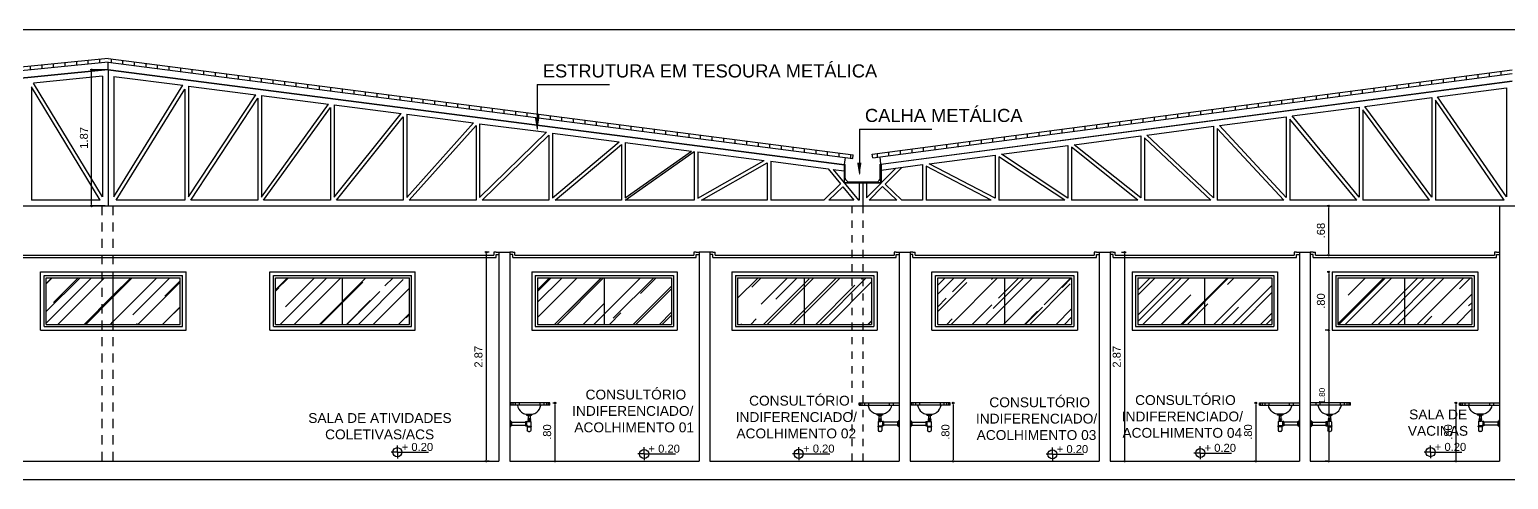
# Model space of a CAD drawing. Header units: millimetres. Extents: x 2125 to 3408, y 1171 to 1686.
# Drawn here: x 2538.67 to 2558.99, y 1507.07 to 1513.25 of the extents above; entities that cross this region are included whole.
import ezdxf

# ---------------------------------------------------------------- set-up
doc = ezdxf.new("R2010")
doc.units = ezdxf.units.MM
for name, pattern in [('CONTINU', [0]), ('CONTORNO_QUADRO_T', [0.35, 0.2, -0.15]), ('HIDDEN', [0.375, 0.25, -0.125])]:
    doc.linetypes.add(name, pattern=pattern)
for name, color, linetype in [('cobertura', 1, 'Continuous'), ('cotas', 7, 'Continuous'), ('ESQUADRIA', 3, 'Continuous'), ('forro', 7, 'Continuous'), ('LAYOUT', 7, 'Continuous'), ('PAREDE', 4, 'Continuous'), ('TEXTO01', 7, 'Continuous'), ('TEXTO02', 3, 'Continuous'), ('TEXTO03', 2, 'Continuous')]:
    doc.layers.add(name, color=color, linetype=linetype)
doc.styles.add('ROMANS', font='arial.ttf')
doc.styles.get("Standard").update_dxf_attribs({"font": 'arial.ttf'})
doc.styles.add('TEXTO1', font='swissko.ttf', dxfattribs={"width": 0.6, "height": 0.1})
doc.dimstyles.new('ESCALA 50', dxfattribs={"dimtxt": 0.08, "dimasz": 0.02, "dimexe": 0.05, "dimexo": 0.05, "dimgap": 0.05, "dimtad": 1, "dimlfac": -10, "dimzin": 1, "dimdsep": 46, "dimtxsty": 'ROMANS', "dimblk1": 'PPC', "dimblk2": 'PPC', "dimsah": 1, "dimcen": 0.02, "dimclrd": 7, "dimclre": 7, "dimclrt": 3, "dimadec": 0, "dimazin": 0, "dimtfac": 1, "dimtix": 1, "dimtmove": 1, "dimatfit": 3, "dimldrblk": 'PPC', "dimfxl": 0, "dimtolj": 1, "dimtzin": 12, "dimarcsym": 0})
doc.dimstyles.new('ESCALA75', dxfattribs={"dimtxt": 0.11, "dimasz": 0.02, "dimexe": 0.02, "dimexo": 0.04, "dimgap": 0.05, "dimtad": 1, "dimzin": 4, "dimdsep": 46, "dimtxsty": 'ROMANS', "dimblk1": 'PPC', "dimblk2": 'PPC', "dimsah": 1, "dimcen": 0.02, "dimclrd": 7, "dimclre": 7, "dimclrt": 3, "dimazin": 1, "dimtfac": 1, "dimtix": 1, "dimtmove": 0, "dimatfit": 3, "dimldrblk": 'PPC', "dimfxl": 0, "dimtolj": 1, "dimtzin": 12, "dimarcsym": 0})
pattern_1 = [(90, (334.11799, 905.12056), (-0.15875, 3e-17), [])]

# ---------------------------------------------------------------- blocks, each defined once
blk = doc.blocks.new('PPC')
at = {"color": 2}
blk.add_circle((0, 0), 0.5, dxfattribs=at)
blk = doc.blocks.new('*D459')
at = {"color": 7, "lineweight": -2, "transparency": 16777216}
for p, q in [((2544.981, 1510.191), (2544.921, 1510.191)), ((2544.941, 1510.171), (2544.941, 1507.341)), ((2544.981, 1507.321), (2544.921, 1507.321))]:
    blk.add_line(p, q, dxfattribs=at)
at = {"layer": 'DEFPOINTS', "color": 0, "transparency": 16777216}
for p in [(2545.116, 1510.191), (2544.941, 1507.321), (2545.116, 1507.321)]:
    blk.add_point(p, dxfattribs=at)
at = {"color": 7, "lineweight": -2, "transparency": 16777216, "xscale": 0.02, "yscale": 0.02, "zscale": 0.02}
for p, rotation in [((2544.941, 1510.191), 90), ((2544.941, 1507.321), 270)]:
    blk.add_blockref('PPC', p, dxfattribs=dict(at, rotation=rotation))
at = {"color": 3, "transparency": 16777216, "insert": (2544.835, 1508.756), "char_height": 0.11, "attachment_point": 5, "rotation": 90, "style": 'ROMANS'}
blk.add_mtext('\\A1;2.87', dxfattribs=at)
blk = doc.blocks.new('*D460')
at = {"color": 7, "lineweight": -2, "transparency": 16777216}
for p, q in [((2556.526, 1509.921), (2556.498, 1509.921)), ((2556.518, 1509.901), (2556.518, 1509.141)), ((2556.526, 1509.121), (2556.498, 1509.121))]:
    blk.add_line(p, q, dxfattribs=at)
at = {"layer": 'DEFPOINTS', "color": 0, "transparency": 16777216}
for p in [(2556.566, 1509.921), (2556.518, 1509.121), (2556.566, 1509.121)]:
    blk.add_point(p, dxfattribs=at)
at = {"color": 7, "lineweight": -2, "transparency": 16777216, "xscale": 0.02, "yscale": 0.02, "zscale": 0.02}
for p, rotation in [((2556.518, 1509.921), 90), ((2556.518, 1509.121), 270)]:
    blk.add_blockref('PPC', p, dxfattribs=dict(at, rotation=rotation))
at = {"color": 3, "transparency": 16777216, "insert": (2556.412, 1509.521), "char_height": 0.11, "attachment_point": 5, "rotation": 90, "style": 'ROMANS'}
blk.add_mtext('\\A1;.80', dxfattribs=at)
blk = doc.blocks.new('*D475')
at = {"color": 7, "lineweight": -2, "transparency": 16777216}
for p, q in [((2553.673, 1510.191), (2553.733, 1510.191)), ((2553.713, 1510.171), (2553.713, 1507.341)), ((2553.673, 1507.321), (2553.733, 1507.321))]:
    blk.add_line(p, q, dxfattribs=at)
at = {"layer": 'DEFPOINTS', "color": 0, "transparency": 16777216}
for p in [(2553.441, 1510.191), (2553.366, 1507.321), (2553.713, 1507.321)]:
    blk.add_point(p, dxfattribs=at)
at = {"color": 7, "lineweight": -2, "transparency": 16777216, "xscale": 0.02, "yscale": 0.02, "zscale": 0.02}
for p, rotation in [((2553.713, 1510.191), 90), ((2553.713, 1507.321), 270)]:
    blk.add_blockref('PPC', p, dxfattribs=dict(at, rotation=rotation))
at = {"color": 3, "transparency": 16777216, "insert": (2553.606, 1508.756), "char_height": 0.11, "attachment_point": 5, "rotation": 90, "style": 'ROMANS'}
blk.add_mtext('\\A1;2.87', dxfattribs=at)
blk = doc.blocks.new('A$C5BE32366')
at = {"color": 7}
for p, q in [((0.012, 0.225), (0.048, 0.225)), ((0.012, 0.225), (0.012, 0.218)), ((0.012, 0.218), (0.048, 0.218)), ((0.015, 0.218), (0.015, 0.215)), ((0.015, 0.215), (0.045, 0.215)), ((0.018, 0.215), (0.018, 0.173)), ((0.042, 0.215), (0.042, 0.173)), ((0.045, 0.218), (0.045, 0.215)), ((0.048, 0.225), (0.048, 0.218)), ((0, 0.076), (0, 0.071)), ((0.06, 0.076), (0, 0.076)), ((0.06, 0.071), (0, 0.071)), ((0.005, 0.132), (0.005, 0.076)), ((0.055, 0.066), (0.005, 0.066)), ((0.005, 0.066), (0.005, 0.015)), ((0.012, 0.173), (0.012, 0.166)), ((0.012, 0.173), (0.048, 0.173)), ((0.012, 0.166), (0.048, 0.166)), ((0.012, 0.153), (0.012, 0.146)), ((0.012, 0.153), (0.048, 0.153)), ((0.012, 0.146), (0.048, 0.146)), ((0.055, 0.14), (0.013, 0.14)), ((0.015, 0.166), (0.015, 0.163)), ((0.015, 0.163), (0.045, 0.163)), ((0.015, 0.146), (0.015, 0.143)), ((0.015, 0.143), (0.045, 0.143)), ((0.018, 0.163), (0.018, 0.153)), ((0.018, 0.143), (0.018, 0.14)), ((0.018, 0.14), (0.042, 0.14)), ((0.042, 0.163), (0.042, 0.153)), ((0.042, 0.143), (0.042, 0.14)), ((0.045, 0.166), (0.045, 0.163)), ((0.045, 0.146), (0.045, 0.143)), ((0.048, 0.173), (0.048, 0.166)), ((0.048, 0.153), (0.048, 0.146)), ((0.055, 0.066), (0.055, 0.015)), ((0.06, 0.076), (0.06, 0.071)), ((0.07, 0.133), (0.065, 0.133)), ((0.065, 0.133), (0.065, 0.083)), ((0.07, 0.083), (0.065, 0.083)), ((0.07, 0.136), (0.07, 0.08)), ((0.08, 0.136), (0.07, 0.136)), ((0.08, 0.08), (0.07, 0.08)), ((0.08, 0.136), (0.08, 0.08)), ((0.27, 0.127), (0.08, 0.127)), ((0.27, 0.089), (0.08, 0.089)), ((0.27, 0.132), (0.27, 0.084)), ((0.275, 0.137), (0.275, 0.079)), ((0.29, 0.153), (0.29, 0.063)), ((0.295, 0.158), (0.295, 0.058)), ((0.04, 0), (0.02, 0))]:
    blk.add_line(p, q, dxfattribs=at)
for centre, radius, start, end in [((0, 0.066), 0.005, 0, 90), ((0.013, 0.132), 0.008, 90, 180), ((0.02, 0.015), 0.015, 180, 270), ((0.04, 0.015), 0.015, 270, 0), ((0.052, 0.126), 0.0147, 30.5117, 79.5043), ((0.065, 0.076), 0.01, 90, 180), ((0.06, 0.066), 0.005, 90, 180), ((0.275, 0.132), 0.005, 90, 180), ((0.275, 0.084), 0.005, 180, 270), ((0.275, 0.152), 0.015, 270, 0), ((0.275, 0.064), 0.015, 0, 90), ((0.295, 0.153), 0.005, 90, 180), ((0.295, 0.063), 0.005, 180, 270)]:
    blk.add_arc(centre, radius, start, end, dxfattribs=at)
blk = doc.blocks.new('*D480')
at = {"color": 7, "lineweight": -2, "transparency": 16777216}
for p, q in [((2545.856, 1508.121), (2545.906, 1508.121)), ((2545.886, 1508.101), (2545.886, 1507.341)), ((2545.856, 1507.321), (2545.906, 1507.321))]:
    blk.add_line(p, q, dxfattribs=at)
at = {"layer": 'DEFPOINTS', "color": 0, "transparency": 16777216}
for p in [(2545.816, 1508.121), (2545.816, 1507.321), (2545.886, 1507.321)]:
    blk.add_point(p, dxfattribs=at)
at = {"color": 7, "lineweight": -2, "transparency": 16777216, "xscale": 0.02, "yscale": 0.02, "zscale": 0.02}
for p, rotation in [((2545.886, 1508.121), 90), ((2545.886, 1507.321), 270)]:
    blk.add_blockref('PPC', p, dxfattribs=dict(at, rotation=rotation))
at = {"color": 3, "transparency": 16777216, "insert": (2545.779, 1507.721), "char_height": 0.11, "attachment_point": 5, "rotation": 90, "style": 'ROMANS'}
blk.add_mtext('\\A1;.80', dxfattribs=at)
blk = doc.blocks.new('*D481')
at = {"color": 7, "lineweight": -2, "transparency": 16777216}
for p, q in [((2551.356, 1508.121), (2551.378, 1508.121)), ((2551.358, 1508.101), (2551.358, 1507.341)), ((2551.356, 1507.321), (2551.378, 1507.321))]:
    blk.add_line(p, q, dxfattribs=at)
at = {"layer": 'DEFPOINTS', "color": 0, "transparency": 16777216}
for p in [(2551.316, 1508.121), (2551.316, 1507.321), (2551.358, 1507.321)]:
    blk.add_point(p, dxfattribs=at)
at = {"color": 7, "lineweight": -2, "transparency": 16777216, "xscale": 0.02, "yscale": 0.02, "zscale": 0.02}
for p, rotation in [((2551.358, 1508.121), 90), ((2551.358, 1507.321), 270)]:
    blk.add_blockref('PPC', p, dxfattribs=dict(at, rotation=rotation))
at = {"color": 3, "transparency": 16777216, "insert": (2551.252, 1507.721), "char_height": 0.11, "attachment_point": 5, "rotation": 90, "style": 'ROMANS'}
blk.add_mtext('\\A1;.80', dxfattribs=at)
blk = doc.blocks.new('*D482')
at = {"color": 7, "lineweight": -2, "transparency": 16777216}
for p, q in [((2555.525, 1508.121), (2555.497, 1508.121)), ((2555.517, 1508.101), (2555.517, 1507.341)), ((2555.525, 1507.321), (2555.497, 1507.321))]:
    blk.add_line(p, q, dxfattribs=at)
at = {"layer": 'DEFPOINTS', "color": 0, "transparency": 16777216}
for p in [(2555.565, 1508.121), (2555.517, 1507.321), (2555.565, 1507.321)]:
    blk.add_point(p, dxfattribs=at)
at = {"color": 7, "lineweight": -2, "transparency": 16777216, "xscale": 0.02, "yscale": 0.02, "zscale": 0.02}
for p, rotation in [((2555.517, 1508.121), 90), ((2555.517, 1507.321), 270)]:
    blk.add_blockref('PPC', p, dxfattribs=dict(at, rotation=rotation))
at = {"color": 3, "transparency": 16777216, "insert": (2555.411, 1507.721), "char_height": 0.11, "attachment_point": 5, "rotation": 90, "style": 'ROMANS'}
blk.add_mtext('\\A1;.80', dxfattribs=at)
blk = doc.blocks.new('new block4')
at = {"layer": 'TEXTO01'}
h = blk.add_hatch(dxfattribs=at)
h.set_pattern_fill('ANGLE', color=256)
h.set_pattern_definition([(0, (-2260.456, -913.906), (0, 6.985), [5.08, -1.905]), (90, (-2260.456, -913.906), (-6.985, 4e-16), [5.08, -1.905])])
h.paths.add_polyline_path([(0, 0), (0, -0.062, 0.414214), (0.062, 0)])
h.paths.add_polyline_path([(0, 0), (0, 0.062, 0.414214), (-0.062, 0)])
for q in [(-0.086, 0), (0, 0.093), (0.429, 0), (0, -0.085)]:
    blk.add_line((0, 0), q, dxfattribs=at)
blk.add_circle((0, 0), 0.0624, dxfattribs=at)
blk = doc.blocks.new('*D483')
at = {"color": 7, "lineweight": -2, "transparency": 16777216}
for p, q in [((2558.275, 1508.121), (2558.247, 1508.121)), ((2558.267, 1508.101), (2558.267, 1507.341)), ((2558.275, 1507.321), (2558.247, 1507.321))]:
    blk.add_line(p, q, dxfattribs=at)
at = {"layer": 'DEFPOINTS', "color": 0, "transparency": 16777216}
for p in [(2558.315, 1508.121), (2558.267, 1507.321), (2558.315, 1507.321)]:
    blk.add_point(p, dxfattribs=at)
at = {"color": 7, "lineweight": -2, "transparency": 16777216, "xscale": 0.02, "yscale": 0.02, "zscale": 0.02}
for p, rotation in [((2558.267, 1508.121), 90), ((2558.267, 1507.321), 270)]:
    blk.add_blockref('PPC', p, dxfattribs=dict(at, rotation=rotation))
at = {"color": 3, "transparency": 16777216, "insert": (2558.161, 1507.721), "char_height": 0.11, "attachment_point": 5, "rotation": 90, "style": 'ROMANS'}
blk.add_mtext('\\A1;.80', dxfattribs=at)
blk = doc.blocks.new('*D484')
at = {"color": 7, "lineweight": -2, "transparency": 16777216}
for p, q in [((2539.706, 1512.699), (2539.499, 1512.699)), ((2539.519, 1510.847), (2539.519, 1512.679)), ((2539.706, 1510.827), (2539.499, 1510.827))]:
    blk.add_line(p, q, dxfattribs=at)
at = {"layer": 'DEFPOINTS', "color": 0, "transparency": 16777216}
for p in [(2539.519, 1512.699), (2539.746, 1512.699), (2539.746, 1510.827)]:
    blk.add_point(p, dxfattribs=at)
at = {"color": 7, "lineweight": -2, "transparency": 16777216, "xscale": 0.02, "yscale": 0.02, "zscale": 0.02}
for p, rotation in [((2539.519, 1512.699), 90), ((2539.519, 1510.827), 270)]:
    blk.add_blockref('PPC', p, dxfattribs=dict(at, rotation=rotation))
at = {"color": 3, "transparency": 16777216, "insert": (2539.413, 1511.763), "char_height": 0.11, "attachment_point": 5, "rotation": 90, "style": 'ROMANS'}
blk.add_mtext('\\A1;1.87', dxfattribs=at)
blk = doc.blocks.new('*D998')
at = {"color": 7, "lineweight": -2, "transparency": 16777216}
for p, q in [((2556.518, 1510.827), (2556.498, 1510.827)), ((2556.518, 1510.171), (2556.518, 1510.807)), ((2556.518, 1510.151), (2556.498, 1510.151))]:
    blk.add_line(p, q, dxfattribs=at)
at = {"layer": 'DEFPOINTS', "color": 0, "transparency": 16777216}
for p in [(2556.518, 1510.827), (2556.518, 1510.827), (2556.518, 1510.151)]:
    blk.add_point(p, dxfattribs=at)
at = {"color": 7, "lineweight": -2, "transparency": 16777216, "xscale": 0.02, "yscale": 0.02, "zscale": 0.02}
for p, rotation in [((2556.518, 1510.827), 90), ((2556.518, 1510.151), 270)]:
    blk.add_blockref('PPC', p, dxfattribs=dict(at, rotation=rotation))
at = {"color": 3, "transparency": 16777216, "insert": (2556.412, 1510.489), "char_height": 0.11, "attachment_point": 5, "rotation": 90, "style": 'ROMANS'}
blk.add_mtext('\\A1;.68', dxfattribs=at)
blk = doc.blocks.new('*D999')
at = {"color": 7, "lineweight": -2, "transparency": 16777216}
for p, q in [((2556.518, 1509.121), (2556.468, 1509.121)), ((2556.518, 1509.101), (2556.518, 1507.341)), ((2556.518, 1507.321), (2556.468, 1507.321))]:
    blk.add_line(p, q, dxfattribs=at)
at = {"layer": 'DEFPOINTS', "color": 0, "transparency": 16777216}
for p in [(2556.518, 1509.121), (2556.518, 1507.321), (2556.518, 1507.321)]:
    blk.add_point(p, dxfattribs=at)
at = {"color": 7, "lineweight": -2, "transparency": 16777216, "xscale": 0.02, "yscale": 0.02, "zscale": 0.02}
for p, rotation in [((2556.518, 1509.121), 90), ((2556.518, 1507.321), 270)]:
    blk.add_blockref('PPC', p, dxfattribs=dict(at, rotation=rotation))
at = {"color": 3, "transparency": 16777216, "insert": (2556.427, 1508.221), "char_height": 0.08, "attachment_point": 5, "rotation": 90, "style": 'ROMANS'}
blk.add_mtext('\\A1;1.80', dxfattribs=at)

msp = doc.modelspace()

# ---------------------------------------------------------------- hatches: boundary and pattern name
h = msp.add_hatch()
h.set_pattern_fill('ANGLE', color=256)
h.set_pattern_definition([(0, (0, 0), (0, 6.985), [5.08, -1.905]), (90, (0, 0), (-6.985, 4e-16), [5.08, -1.905])])
h.paths.add_polyline_path([(2550.3656, 1511.4007), (2550.3556, 1511.4007), (2550.3556, 1511.2107, -0.4142136), (2550.3056, 1511.1607), (2549.9256, 1511.1607, -0.4142136), (2549.8756, 1511.2107), (2549.8756, 1511.3956), (2549.8656, 1511.3956), (2549.8656, 1511.1507), (2550.3656, 1511.1507)])
h = msp.add_hatch()
h.set_pattern_fill('AR-RROOF', color=1, scale=0.015, angle=45)
h.paths.add_polyline_path([(2539.6606, 1509.8407), (2538.8956, 1509.8407), (2538.8956, 1509.2007), (2539.6606, 1509.2007)])
h.paths.add_polyline_path([(2539.8106, 1509.8407), (2539.6606, 1509.8407), (2539.6606, 1509.2007), (2539.8106, 1509.2007)])
h.paths.add_polyline_path([(2540.7356, 1509.8407), (2539.8156, 1509.8407), (2539.8156, 1509.2007), (2540.7356, 1509.2007)])
h.paths.add_polyline_path([(2542.9656, 1509.8407), (2542.0456, 1509.8407), (2542.0456, 1509.2007), (2542.9656, 1509.2007)])
h.paths.add_polyline_path([(2543.8856, 1509.8407), (2542.9656, 1509.8407), (2542.9656, 1509.2007), (2543.8856, 1509.2007)])
h.paths.add_polyline_path([(2546.5656, 1509.8407), (2545.6456, 1509.8407), (2545.6456, 1509.2007), (2546.5656, 1509.2007)])
h.paths.add_polyline_path([(2547.4856, 1509.8407), (2546.5656, 1509.8407), (2546.5656, 1509.2007), (2547.4856, 1509.2007)])
h.paths.add_polyline_path([(2549.3156, 1509.8407), (2548.3956, 1509.8407), (2548.3956, 1509.2007), (2549.3156, 1509.2007)])
h.paths.add_polyline_path([(2549.9656, 1509.8407), (2549.3156, 1509.8407), (2549.3156, 1509.2007), (2549.9656, 1509.2007)])
h.paths.add_polyline_path([(2550.1156, 1509.8407), (2549.9656, 1509.8407), (2549.9656, 1509.2007), (2550.1156, 1509.2007)])
h.paths.add_polyline_path([(2550.2356, 1509.8407), (2550.1156, 1509.8407), (2550.1156, 1509.2007), (2550.2356, 1509.2007)])
h.paths.add_polyline_path([(2552.0656, 1509.8407), (2551.1456, 1509.8407), (2551.1456, 1509.2007), (2552.0656, 1509.2007)])
h.paths.add_polyline_path([(2552.9856, 1509.8407), (2552.0656, 1509.8407), (2552.0656, 1509.2007), (2552.9856, 1509.2007)])
h.paths.add_polyline_path([(2554.8156, 1509.8407), (2553.8956, 1509.8407), (2553.8956, 1509.2007), (2554.8156, 1509.2007)])
h.paths.add_polyline_path([(2555.7356, 1509.8407), (2554.8156, 1509.8407), (2554.8156, 1509.2007), (2555.7356, 1509.2007)])
h.paths.add_polyline_path([(2557.5656, 1509.8407), (2556.6456, 1509.8407), (2556.6456, 1509.2007), (2557.5656, 1509.2007)])
h.paths.add_polyline_path([(2558.4856, 1509.8407), (2557.5656, 1509.8407), (2557.5656, 1509.2007), (2558.4856, 1509.2007)])
h.paths.add_polyline_path([(2560.3156, 1509.8407), (2559.3956, 1509.8407), (2559.3956, 1509.2007), (2560.3156, 1509.2007)])
h.paths.add_polyline_path([(2561.2356, 1509.8407), (2560.3156, 1509.8407), (2560.3156, 1509.2007), (2561.2356, 1509.2007)])
h.paths.add_polyline_path([(2563.6656, 1509.8407), (2562.7456, 1509.8407), (2562.7456, 1509.2007), (2563.6656, 1509.2007)])
h.paths.add_polyline_path([(2564.5856, 1509.8407), (2563.6656, 1509.8407), (2563.6656, 1509.2007), (2564.5856, 1509.2007)])
h.paths.add_polyline_path([(2566.9856, 1509.8407), (2566.1456, 1509.8407), (2566.1456, 1509.2007), (2566.9856, 1509.2007)])
at = {"layer": 'cobertura'}
h = msp.add_hatch(dxfattribs=at)
h.set_pattern_fill('ANSI31', color=256, scale=0.05, angle=45)
h.set_pattern_definition(pattern_1)
h.paths.add_polyline_path([(2530.7368, 1511.9535), (2530.7418, 1511.9037), (2539.7459, 1512.8041), (2539.7459, 1512.8544)])
h = msp.add_hatch(dxfattribs=at)
h.set_pattern_fill('ANSI31', color=256, scale=0.05, angle=45)
h.set_pattern_definition(pattern_1)
h.paths.add_polyline_path([(2539.7459, 1512.8041), (2539.7459, 1512.8544), (2549.9852, 1511.5314), (2549.9788, 1511.4818)])
h = msp.add_hatch(dxfattribs=at)
h.set_pattern_fill('ANSI31', color=256, scale=0.05, angle=45)
h.set_pattern_definition([(90, (92.2312, 671.70535), (-0.15875, 3e-17), [])])
h.paths.add_polyline_path([(2559.0406, 1512.647), (2559.0406, 1512.6972), (2550.247, 1511.5391), (2550.2535, 1511.4897)])

# ---------------------------------------------------------------- linework, layer by layer
for p, q in [((2530.5356, 1513.2507), (2570.7418, 1513.2507)), ((2539.7464, 1512.6987), (2530.9207, 1511.8161)), ((2539.6659, 1512.6102), (2538.7185, 1512.5155)), ((2539.6659, 1512.6102), (2539.6659, 1510.955)), ((2539.7452, 1512.6987), (2549.8652, 1511.3906)), ((2539.7459, 1512.7036), (2539.7459, 1510.8268)), ((2539.8259, 1512.6076), (2540.7737, 1512.4851)), ((2539.8259, 1512.6076), (2539.8259, 1510.9543)), ((2539.6366, 1510.9068), (2538.6909, 1512.4645)), ((2538.6909, 1512.4645), (2538.6909, 1510.9068)), ((2539.6659, 1510.955), (2538.7185, 1512.5155)), ((2539.8259, 1510.9543), (2540.7737, 1512.4851)), ((2539.8553, 1510.9068), (2540.8009, 1512.4341)), ((2540.8009, 1512.4341), (2540.8009, 1510.9068)), ((2540.8509, 1512.4751), (2541.7733, 1512.3559)), ((2540.8509, 1512.4751), (2540.8509, 1510.9523)), ((2545.641, 1512.4944), (2546.6354, 1512.4944)), ((2545.641, 1512.4944), (2545.641, 1511.8867)), ((2550.3656, 1511.4007), (2559.0406, 1512.5432)), ((2558.0135, 1512.3272), (2558.9606, 1512.4519)), ((2558.9606, 1512.4519), (2558.9606, 1510.9509)), ((2540.8509, 1510.9523), (2541.7733, 1512.3559)), ((2540.8808, 1510.9068), (2541.8009, 1512.3068)), ((2541.8009, 1512.3068), (2541.8009, 1510.9068)), ((2541.8509, 1512.3459), (2542.7727, 1512.2267)), ((2541.8509, 1512.3459), (2541.8509, 1510.9495)), ((2541.8509, 1510.9495), (2542.7727, 1512.2267)), ((2541.8817, 1510.9068), (2542.8009, 1512.1804)), ((2542.8009, 1512.1804), (2542.8009, 1510.9068)), ((2542.8509, 1512.2166), (2543.7719, 1512.0976)), ((2542.8509, 1512.2166), (2542.8509, 1510.9468)), ((2556.0149, 1512.064), (2556.9356, 1512.1853)), ((2556.9356, 1512.1853), (2556.9356, 1510.9461)), ((2557.014, 1512.1956), (2557.9356, 1512.317)), ((2557.9356, 1510.9489), (2557.014, 1512.1956)), ((2557.9356, 1512.317), (2557.9356, 1510.9489)), ((2557.9856, 1512.2794), (2557.9856, 1510.9068)), ((2558.9303, 1510.9068), (2557.9856, 1512.2794)), ((2558.9606, 1510.9509), (2558.0135, 1512.3272)), ((2542.8509, 1510.9468), (2543.7719, 1512.0976)), ((2542.8829, 1510.9068), (2543.8009, 1512.0538)), ((2543.8009, 1512.0538), (2543.8009, 1510.9068)), ((2543.8509, 1512.0874), (2544.765, 1511.9692)), ((2543.8509, 1512.0874), (2543.8509, 1510.9444)), ((2555.0161, 1511.9324), (2555.9356, 1512.0536)), ((2555.9356, 1512.0536), (2555.9356, 1510.9435)), ((2555.9856, 1512.0208), (2555.9856, 1510.9068)), ((2556.9033, 1510.9068), (2555.9856, 1512.0208)), ((2556.9356, 1510.9461), (2556.0149, 1512.064)), ((2556.9856, 1512.1498), (2556.9856, 1510.9068)), ((2557.9045, 1510.9068), (2556.9856, 1512.1498)), ((2543.8509, 1510.9444), (2544.765, 1511.9692)), ((2543.8844, 1510.9068), (2544.8009, 1511.9344)), ((2544.8009, 1511.9344), (2544.8009, 1510.9068)), ((2544.8509, 1511.9581), (2545.7693, 1511.8394)), ((2544.8509, 1511.9581), (2544.8509, 1510.9418)), ((2544.8509, 1510.9418), (2545.7693, 1511.8394)), ((2544.8867, 1510.9068), (2545.8009, 1511.8004)), ((2545.8009, 1511.8004), (2545.8009, 1510.9068)), ((2545.8509, 1511.8288), (2546.7672, 1511.7104)), ((2545.8509, 1511.8288), (2545.8509, 1510.9395)), ((2550.0684, 1511.8827), (2551.0628, 1511.8827)), ((2550.0684, 1511.8827), (2550.0684, 1511.275)), ((2553.02, 1511.6696), (2553.9356, 1511.7902)), ((2553.9356, 1511.7902), (2553.9356, 1510.9388)), ((2554.0177, 1511.801), (2554.9356, 1511.9219)), ((2554.9356, 1510.9411), (2554.0177, 1511.801)), ((2554.9356, 1511.9219), (2554.9356, 1510.9411)), ((2554.9856, 1511.8917), (2554.9856, 1510.9068)), ((2555.9015, 1510.9068), (2554.9856, 1511.8917)), ((2555.9356, 1510.9435), (2555.0161, 1511.9324)), ((2545.8509, 1510.9395), (2546.7672, 1511.7104)), ((2545.8897, 1510.9068), (2546.8009, 1511.6734)), ((2546.8009, 1511.6734), (2546.8009, 1510.9068)), ((2546.8509, 1511.6996), (2547.7642, 1511.5815)), ((2546.8509, 1511.6996), (2546.8509, 1510.9374)), ((2546.8509, 1510.9374), (2547.7642, 1511.5815)), ((2546.8509, 1510.9068), (2547.8009, 1511.5768)), ((2547.8009, 1511.5768), (2547.8009, 1510.9068)), ((2547.8509, 1511.5703), (2548.7597, 1511.4529)), ((2547.8509, 1511.5703), (2547.8509, 1510.9356)), ((2552.0235, 1511.5383), (2552.9356, 1511.6585)), ((2552.9356, 1511.6585), (2552.9356, 1510.9368)), ((2552.9856, 1511.633), (2552.9856, 1510.9068)), ((2553.8956, 1510.9068), (2552.9856, 1511.633)), ((2553.9356, 1510.9388), (2553.02, 1511.6696)), ((2553.9856, 1511.7625), (2553.9856, 1510.9068)), ((2554.8991, 1510.9068), (2553.9856, 1511.7625)), ((2547.8509, 1510.9356), (2548.7597, 1511.4529)), ((2547.9014, 1510.9068), (2548.8009, 1511.4188)), ((2548.8009, 1511.4188), (2548.8009, 1510.9068)), ((2548.8509, 1511.4411), (2549.6383, 1511.3393)), ((2548.8509, 1511.4411), (2548.8509, 1510.9068)), ((2549.8622, 1511.3961), (2549.8622, 1511.1451)), ((2549.8656, 1511.1507), (2549.8656, 1511.3956)), ((2549.8656, 1511.3956), (2549.8756, 1511.3956)), ((2549.8756, 1511.2107), (2549.8756, 1511.3956)), ((2550.3556, 1511.2107), (2550.3556, 1511.4007)), ((2550.3656, 1511.4007), (2550.3556, 1511.4007)), ((2550.3656, 1511.1507), (2550.3656, 1511.4007)), ((2550.3693, 1511.4011), (2550.3693, 1511.1451)), ((2550.3693, 1511.3205), (2550.9356, 1511.3951)), ((2550.9356, 1511.3951), (2550.9356, 1510.9068)), ((2550.9856, 1511.3734), (2550.9856, 1510.9068)), ((2551.8815, 1510.9068), (2550.9856, 1511.3734)), ((2551.0288, 1511.4073), (2551.9356, 1511.5268)), ((2551.9356, 1510.935), (2551.0288, 1511.4073)), ((2551.9356, 1511.5268), (2551.9356, 1510.935)), ((2551.9856, 1511.5034), (2551.9856, 1510.9068)), ((2552.8902, 1510.9068), (2551.9856, 1511.5034)), ((2552.9356, 1510.9368), (2552.0235, 1511.5383)), ((2549.6383, 1511.3393), (2549.8102, 1511.1297)), ((2549.7106, 1511.33), (2550.0577, 1510.9068)), ((2549.7106, 1511.33), (2549.8622, 1511.3104)), ((2550.5697, 1511.3469), (2550.1656, 1510.9401)), ((2550.6508, 1511.3575), (2550.423, 1511.1283)), ((2549.8102, 1511.1297), (2549.5791, 1510.9068)), ((2549.842, 1511.0909), (2549.6511, 1510.9068)), ((2549.842, 1511.0909), (2549.993, 1510.9068)), ((2549.8622, 1511.1451), (2550.3693, 1511.1451)), ((2549.8656, 1511.1507), (2550.3656, 1511.1507)), ((2549.8796, 1511.1271), (2549.8782, 1511.1257)), ((2549.9256, 1511.1607), (2550.3056, 1511.1607)), ((2550.0656, 1511.1451), (2550.0656, 1510.9068)), ((2550.1158, 1511.1451), (2550.1158, 1510.8268)), ((2550.1656, 1511.1451), (2550.1656, 1510.9401)), ((2550.3878, 1511.0928), (2550.203, 1510.9068)), ((2550.3878, 1511.0928), (2550.582, 1510.9068)), ((2550.423, 1511.1283), (2550.6543, 1510.9068)), ((2558.8656, 1510.8268), (2530.5156, 1510.8268)), ((2539.6366, 1510.9068), (2538.6909, 1510.9068)), ((2540.8009, 1510.9068), (2539.8553, 1510.9068)), ((2541.8009, 1510.9068), (2540.8808, 1510.9068)), ((2542.8009, 1510.9068), (2541.8817, 1510.9068)), ((2543.8009, 1510.9068), (2542.8829, 1510.9068)), ((2544.8009, 1510.9068), (2543.8844, 1510.9068)), ((2545.8009, 1510.9068), (2544.8867, 1510.9068)), ((2546.8009, 1510.9068), (2545.8897, 1510.9068)), ((2547.8009, 1510.9068), (2546.8509, 1510.9068)), ((2548.8009, 1510.9068), (2547.9014, 1510.9068)), ((2549.5791, 1510.9068), (2548.8509, 1510.9068)), ((2549.993, 1510.9068), (2549.6511, 1510.9068)), ((2550.0656, 1510.9068), (2550.0577, 1510.9068)), ((2550.582, 1510.9068), (2550.203, 1510.9068)), ((2550.9356, 1510.9068), (2550.6543, 1510.9068)), ((2551.8815, 1510.9068), (2550.9856, 1510.9068)), ((2552.8902, 1510.9068), (2551.9856, 1510.9068)), ((2553.8956, 1510.9068), (2552.9856, 1510.9068)), ((2554.8991, 1510.9068), (2553.9856, 1510.9068)), ((2555.9015, 1510.9068), (2554.9856, 1510.9068)), ((2556.9033, 1510.9068), (2555.9856, 1510.9068)), ((2557.9045, 1510.9068), (2556.9856, 1510.9068)), ((2558.9303, 1510.9068), (2557.9856, 1510.9068)), ((2570.7656, 1510.8268), (2558.9406, 1510.8268)), ((2545.0756, 1510.1907), (2545.0456, 1510.1907)), ((2545.0456, 1510.1907), (2545.0456, 1510.1507)), ((2545.0756, 1510.1907), (2545.1156, 1510.1907)), ((2545.0756, 1510.1207), (2545.0756, 1510.1607)), ((2545.0756, 1510.1607), (2545.1156, 1510.1607)), ((2545.3056, 1510.1907), (2545.2656, 1510.1907)), ((2545.3056, 1510.1607), (2545.2656, 1510.1607)), ((2545.3056, 1510.1907), (2545.3356, 1510.1907)), ((2545.3056, 1510.1207), (2545.3056, 1510.1607)), ((2545.3356, 1510.1507), (2545.3356, 1510.1907)), ((2547.8256, 1510.1907), (2547.7956, 1510.1907)), ((2547.7956, 1510.1907), (2547.7956, 1510.1507)), ((2547.8256, 1510.1907), (2547.8656, 1510.1907)), ((2547.8256, 1510.1207), (2547.8256, 1510.1607)), ((2547.8256, 1510.1607), (2547.8656, 1510.1607)), ((2548.0556, 1510.1907), (2548.0156, 1510.1907)), ((2548.0556, 1510.1607), (2548.0156, 1510.1607)), ((2548.0556, 1510.1907), (2548.0856, 1510.1907)), ((2548.0556, 1510.1207), (2548.0556, 1510.1607)), ((2548.0856, 1510.1507), (2548.0856, 1510.1907)), ((2550.5756, 1510.1907), (2550.5456, 1510.1907)), ((2550.5456, 1510.1907), (2550.5456, 1510.1507)), ((2550.5756, 1510.1907), (2550.6156, 1510.1907)), ((2550.5756, 1510.1207), (2550.5756, 1510.1607)), ((2550.5756, 1510.1607), (2550.6156, 1510.1607)), ((2550.8056, 1510.1907), (2550.7656, 1510.1907)), ((2550.8056, 1510.1607), (2550.7656, 1510.1607)), ((2550.8056, 1510.1907), (2550.8356, 1510.1907)), ((2550.8056, 1510.1207), (2550.8056, 1510.1607)), ((2550.8356, 1510.1507), (2550.8356, 1510.1907)), ((2553.3256, 1510.1907), (2553.2956, 1510.1907)), ((2553.2956, 1510.1907), (2553.2956, 1510.1507)), ((2553.3256, 1510.1907), (2553.3656, 1510.1907)), ((2553.3256, 1510.1207), (2553.3256, 1510.1607)), ((2553.3256, 1510.1607), (2553.3656, 1510.1607)), ((2553.5556, 1510.1907), (2553.5156, 1510.1907)), ((2553.5556, 1510.1607), (2553.5156, 1510.1607)), ((2553.5556, 1510.1907), (2553.5856, 1510.1907)), ((2553.5556, 1510.1207), (2553.5556, 1510.1607)), ((2553.5856, 1510.1507), (2553.5856, 1510.1907)), ((2556.0756, 1510.1907), (2556.0456, 1510.1907)), ((2556.0456, 1510.1907), (2556.0456, 1510.1507)), ((2556.0756, 1510.1907), (2556.1156, 1510.1907)), ((2556.0756, 1510.1207), (2556.0756, 1510.1607)), ((2556.0756, 1510.1607), (2556.1156, 1510.1607)), ((2556.3056, 1510.1907), (2556.2656, 1510.1907)), ((2556.3056, 1510.1607), (2556.2656, 1510.1607)), ((2556.3056, 1510.1907), (2556.3356, 1510.1907)), ((2556.3056, 1510.1207), (2556.3056, 1510.1607)), ((2556.3356, 1510.1507), (2556.3356, 1510.1907)), ((2558.8256, 1510.1907), (2558.7956, 1510.1907)), ((2558.7956, 1510.1907), (2558.7956, 1510.1507)), ((2558.8256, 1510.1907), (2558.8656, 1510.1907)), ((2558.8256, 1510.1207), (2558.8256, 1510.1607)), ((2558.8256, 1510.1607), (2558.8656, 1510.1607))]:
    msp.add_line(p, q)
for centre, start, end in [((2549.9256, 1511.2107), 180, 270), ((2550.3056, 1511.2107), 270, 0)]:
    msp.add_arc(centre, 0.05, start, end)
for p, q in [((2539.7459, 1512.8544), (2530.7368, 1511.9535)), ((2539.7459, 1512.8041), (2530.7417, 1511.9037)), ((2539.7459, 1512.8544), (2549.9852, 1511.5314)), ((2539.7459, 1512.7036), (2539.7459, 1512.8041)), ((2539.7459, 1512.8041), (2549.9788, 1511.4818)), ((2539.7459, 1512.7036), (2530.9142, 1511.8205)), ((2539.7459, 1512.7036), (2549.8659, 1511.3956)), ((2550.247, 1511.5391), (2559.0406, 1512.6972)), ((2550.2535, 1511.4897), (2559.0406, 1512.647)), ((2550.3656, 1511.404), (2559.0406, 1512.5465)), ((2549.8656, 1511.3956), (2549.8785, 1511.4948)), ((2549.9788, 1511.4818), (2549.9852, 1511.5314)), ((2550.2535, 1511.4897), (2550.247, 1511.5391)), ((2550.3656, 1511.404), (2550.3526, 1511.5028))]:
    msp.add_line(p, q, dxfattribs=at)
at = {"layer": 'ESQUADRIA'}
for p, q in [((2538.8156, 1509.1207), (2538.8156, 1509.9207)), ((2538.8156, 1509.9207), (2540.8156, 1509.9207)), ((2538.8656, 1509.1707), (2538.8656, 1509.8707)), ((2538.8656, 1509.8707), (2540.7656, 1509.8707)), ((2538.8956, 1509.2007), (2538.8956, 1509.8407)), ((2538.8956, 1509.8407), (2540.7356, 1509.8407)), ((2539.8156, 1509.2007), (2539.8156, 1509.8407)), ((2540.7356, 1509.2007), (2540.7356, 1509.8407)), ((2540.7656, 1509.1707), (2540.7656, 1509.8707)), ((2540.8156, 1509.1207), (2540.8156, 1509.9207)), ((2541.9656, 1509.1207), (2541.9656, 1509.9207)), ((2541.9656, 1509.9207), (2543.9656, 1509.9207)), ((2542.0156, 1509.1707), (2542.0156, 1509.8707)), ((2542.0156, 1509.8707), (2543.9156, 1509.8707)), ((2542.0456, 1509.2007), (2542.0456, 1509.8407)), ((2542.0456, 1509.8407), (2543.8856, 1509.8407)), ((2542.9656, 1509.2007), (2542.9656, 1509.8407)), ((2543.8856, 1509.2007), (2543.8856, 1509.8407)), ((2543.9156, 1509.1707), (2543.9156, 1509.8707)), ((2543.9656, 1509.1207), (2543.9656, 1509.9207)), ((2545.5656, 1509.9207), (2545.5656, 1509.1207)), ((2545.5656, 1509.9207), (2547.5656, 1509.9207)), ((2545.6156, 1509.8707), (2545.6156, 1509.1707)), ((2545.6156, 1509.8707), (2547.5156, 1509.8707)), ((2545.6456, 1509.8407), (2545.6456, 1509.2007)), ((2545.6456, 1509.8407), (2547.4856, 1509.8407)), ((2546.5656, 1509.2007), (2546.5656, 1509.8407)), ((2547.4856, 1509.8407), (2547.4856, 1509.2007)), ((2547.5156, 1509.8707), (2547.5156, 1509.1707)), ((2547.5656, 1509.9207), (2547.5656, 1509.1207)), ((2548.3156, 1509.9207), (2548.3156, 1509.1207)), ((2548.3156, 1509.9207), (2550.3156, 1509.9207)), ((2548.3656, 1509.8707), (2548.3656, 1509.1707)), ((2548.3656, 1509.8707), (2550.2656, 1509.8707)), ((2548.3956, 1509.8407), (2548.3956, 1509.2007)), ((2548.3956, 1509.8407), (2550.2356, 1509.8407)), ((2549.3156, 1509.2007), (2549.3156, 1509.8407)), ((2550.2356, 1509.8407), (2550.2356, 1509.2007)), ((2550.2656, 1509.8707), (2550.2656, 1509.1707)), ((2550.3156, 1509.9207), (2550.3156, 1509.1207)), ((2551.0656, 1509.1207), (2551.0656, 1509.9207)), ((2551.0656, 1509.9207), (2553.0656, 1509.9207)), ((2551.1156, 1509.1707), (2551.1156, 1509.8707)), ((2551.1156, 1509.8707), (2553.0156, 1509.8707)), ((2551.1456, 1509.2007), (2551.1456, 1509.8407)), ((2551.1456, 1509.8407), (2552.9856, 1509.8407)), ((2552.0656, 1509.2007), (2552.0656, 1509.8407)), ((2552.9856, 1509.8407), (2552.9856, 1509.2007)), ((2553.0156, 1509.8707), (2553.0156, 1509.1707)), ((2553.0656, 1509.9207), (2553.0656, 1509.1207)), ((2553.8156, 1509.9207), (2553.8156, 1509.1207)), ((2553.8156, 1509.9207), (2555.8156, 1509.9207)), ((2553.8656, 1509.8707), (2553.8656, 1509.1707)), ((2553.8656, 1509.8707), (2555.7656, 1509.8707)), ((2553.8956, 1509.8407), (2553.8956, 1509.2007)), ((2553.8956, 1509.8407), (2555.7356, 1509.8407)), ((2554.8156, 1509.2007), (2554.8156, 1509.8407)), ((2555.7356, 1509.8407), (2555.7356, 1509.2007)), ((2555.7656, 1509.8707), (2555.7656, 1509.1707)), ((2555.8156, 1509.9207), (2555.8156, 1509.1207)), ((2556.5656, 1509.9207), (2556.5656, 1509.1207)), ((2556.5656, 1509.9207), (2558.5656, 1509.9207)), ((2556.6156, 1509.8707), (2556.6156, 1509.1707)), ((2556.6156, 1509.8707), (2558.5156, 1509.8707)), ((2556.6456, 1509.8407), (2558.4856, 1509.8407)), ((2556.6456, 1509.8407), (2556.6456, 1509.2007)), ((2557.5656, 1509.2007), (2557.5656, 1509.8407)), ((2558.4856, 1509.8407), (2558.4856, 1509.2007)), ((2558.5156, 1509.8707), (2558.5156, 1509.1707)), ((2558.5656, 1509.9207), (2558.5656, 1509.1207)), ((2538.8656, 1509.1707), (2540.7656, 1509.1707)), ((2538.8956, 1509.2007), (2540.7356, 1509.2007)), ((2542.0156, 1509.1707), (2543.9156, 1509.1707)), ((2542.0456, 1509.2007), (2543.8856, 1509.2007)), ((2545.6156, 1509.1707), (2547.5156, 1509.1707)), ((2545.6456, 1509.2007), (2547.4856, 1509.2007)), ((2548.3656, 1509.1707), (2550.2656, 1509.1707)), ((2548.3956, 1509.2007), (2550.2356, 1509.2007)), ((2551.1156, 1509.1707), (2553.0156, 1509.1707)), ((2551.1456, 1509.2007), (2552.9856, 1509.2007)), ((2553.8656, 1509.1707), (2555.7656, 1509.1707)), ((2553.8956, 1509.2007), (2555.7356, 1509.2007)), ((2556.6156, 1509.1707), (2558.5156, 1509.1707)), ((2556.6456, 1509.2007), (2558.4856, 1509.2007)), ((2538.8156, 1509.1207), (2540.8156, 1509.1207)), ((2541.9656, 1509.1207), (2543.9656, 1509.1207)), ((2545.5656, 1509.1207), (2547.5656, 1509.1207)), ((2548.3156, 1509.1207), (2550.3156, 1509.1207)), ((2551.0656, 1509.1207), (2553.0656, 1509.1207)), ((2553.8156, 1509.1207), (2555.8156, 1509.1207)), ((2556.5656, 1509.1207), (2558.5656, 1509.1207))]:
    msp.add_line(p, q, dxfattribs=at)
at = {"layer": 'forro'}
for p, q in [((2537.7556, 1510.1507), (2545.0456, 1510.1507)), ((2545.3356, 1510.1507), (2547.7956, 1510.1507)), ((2548.0856, 1510.1507), (2550.5456, 1510.1507)), ((2550.8356, 1510.1507), (2553.2956, 1510.1507)), ((2553.5856, 1510.1507), (2556.0456, 1510.1507)), ((2556.3356, 1510.1507), (2558.7956, 1510.1507)), ((2537.7056, 1510.1207), (2545.0756, 1510.1207)), ((2537.7056, 1510.1207), (2545.0756, 1510.1207)), ((2545.3056, 1510.1207), (2547.8256, 1510.1207)), ((2545.3056, 1510.1207), (2547.8256, 1510.1207)), ((2548.0556, 1510.1207), (2550.5756, 1510.1207)), ((2548.0556, 1510.1207), (2550.5756, 1510.1207)), ((2550.8056, 1510.1207), (2553.3256, 1510.1207)), ((2550.8056, 1510.1207), (2553.3256, 1510.1207)), ((2553.5556, 1510.1207), (2556.0756, 1510.1207)), ((2553.5556, 1510.1207), (2556.0756, 1510.1207)), ((2556.3056, 1510.1207), (2558.8256, 1510.1207)), ((2556.3056, 1510.1207), (2558.8256, 1510.1207))]:
    msp.add_line(p, q, dxfattribs=at)
at = {"layer": 'LAYOUT', "color": 3}
for p, q in [((2545.8158, 1508.1207), (2545.2656, 1508.1207)), ((2545.8158, 1508.0907), (2545.8158, 1508.1207)), ((2550.0655, 1508.1207), (2550.6156, 1508.1207)), ((2550.0655, 1508.0907), (2550.0655, 1508.1207)), ((2551.3158, 1508.1207), (2550.7656, 1508.1207)), ((2551.3158, 1508.0907), (2551.3158, 1508.1207)), ((2555.5655, 1508.1213), (2556.1156, 1508.1213)), ((2555.5655, 1508.0913), (2555.5655, 1508.1213)), ((2556.8158, 1508.1213), (2556.2656, 1508.1213)), ((2556.8158, 1508.0913), (2556.8158, 1508.1213)), ((2558.3155, 1508.1213), (2558.8656, 1508.1213)), ((2558.3155, 1508.0913), (2558.3155, 1508.1213)), ((2545.8158, 1508.0907), (2545.2656, 1508.0907)), ((2550.0655, 1508.0907), (2550.6156, 1508.0907)), ((2551.3158, 1508.0907), (2550.7656, 1508.0907)), ((2555.5655, 1508.0913), (2556.1156, 1508.0913)), ((2556.8158, 1508.0913), (2556.2656, 1508.0913)), ((2558.3155, 1508.0913), (2558.8656, 1508.0913))]:
    msp.add_line(p, q, dxfattribs=at)
at = {"layer": 'LAYOUT', "color": 7}
for p, q in [((2545.2711, 1508.0907), (2545.2711, 1508.1207)), ((2545.2834, 1508.0907), (2545.2834, 1508.1207)), ((2545.3094, 1508.0907), (2545.3094, 1508.1207)), ((2545.345, 1508.0907), (2545.345, 1508.1207)), ((2545.3998, 1508.0907), (2545.3998, 1508.1207)), ((2545.6817, 1508.0907), (2545.6817, 1508.1207)), ((2545.7364, 1508.0907), (2545.7364, 1508.1207)), ((2545.772, 1508.0907), (2545.772, 1508.1207)), ((2545.798, 1508.0907), (2545.798, 1508.1207)), ((2550.0709, 1508.0907), (2550.0709, 1508.1207)), ((2550.0832, 1508.0907), (2550.0832, 1508.1207)), ((2550.1093, 1508.0907), (2550.1093, 1508.1207)), ((2550.1448, 1508.0907), (2550.1448, 1508.1207)), ((2550.1996, 1508.0907), (2550.1996, 1508.1207)), ((2550.4815, 1508.0907), (2550.4815, 1508.1207)), ((2550.5363, 1508.0907), (2550.5363, 1508.1207)), ((2550.7711, 1508.0907), (2550.7711, 1508.1207)), ((2550.7834, 1508.0907), (2550.7834, 1508.1207)), ((2550.8094, 1508.0907), (2550.8094, 1508.1207)), ((2550.845, 1508.0907), (2550.845, 1508.1207)), ((2550.8998, 1508.0907), (2550.8998, 1508.1207)), ((2551.1817, 1508.0907), (2551.1817, 1508.1207)), ((2551.2364, 1508.0907), (2551.2364, 1508.1207)), ((2551.272, 1508.0907), (2551.272, 1508.1207)), ((2551.298, 1508.0907), (2551.298, 1508.1207)), ((2555.5709, 1508.0913), (2555.5709, 1508.1213)), ((2555.5832, 1508.0913), (2555.5832, 1508.1213)), ((2555.6093, 1508.0913), (2555.6093, 1508.1213)), ((2555.6448, 1508.0913), (2555.6448, 1508.1213)), ((2555.6996, 1508.0913), (2555.6996, 1508.1213)), ((2555.9815, 1508.0913), (2555.9815, 1508.1213)), ((2556.0363, 1508.0913), (2556.0363, 1508.1213)), ((2556.345, 1508.0913), (2556.345, 1508.1213)), ((2556.3998, 1508.0913), (2556.3998, 1508.1213)), ((2556.6817, 1508.0913), (2556.6817, 1508.1213)), ((2556.7364, 1508.0913), (2556.7364, 1508.1213)), ((2556.772, 1508.0913), (2556.772, 1508.1213)), ((2556.798, 1508.0913), (2556.798, 1508.1213)), ((2556.8104, 1508.0913), (2556.8104, 1508.1213)), ((2558.3209, 1508.0913), (2558.3209, 1508.1213)), ((2558.3332, 1508.0913), (2558.3332, 1508.1213)), ((2558.3593, 1508.0913), (2558.3593, 1508.1213)), ((2558.3948, 1508.0913), (2558.3948, 1508.1213)), ((2558.4496, 1508.0913), (2558.4496, 1508.1213)), ((2558.7315, 1508.0913), (2558.7315, 1508.1213)), ((2558.7863, 1508.0913), (2558.7863, 1508.1213))]:
    msp.add_line(p, q, dxfattribs=at)
at = {"layer": 'LAYOUT', "color": 3}
for points in [[(2545.3693, 1508.0907, 0.1679397), (2545.4259, 1507.994, 0.1355657), (2545.4856, 1507.9665, -0.3194288), (2545.4948, 1507.9594), (2545.4963, 1507.9548, 0.3292536), (2545.4982, 1507.9534), (2545.5307, 1507.9534)], [(2545.5307, 1507.9534), (2545.5632, 1507.9534, 0.3292536), (2545.5651, 1507.9548), (2545.5666, 1507.9594, -0.3194288), (2545.5758, 1507.9665, 0.1355657), (2545.6355, 1507.994, 0.1679397), (2545.6921, 1508.0907)], [(2550.3506, 1507.9534), (2550.3181, 1507.9534, -0.3292536), (2550.3161, 1507.9548), (2550.3147, 1507.9594, 0.3194288), (2550.3055, 1507.9665, -0.1355657), (2550.2458, 1507.994, -0.1679397), (2550.1892, 1508.0907)], [(2550.512, 1508.0907, -0.1679397), (2550.4554, 1507.994, -0.1355657), (2550.3957, 1507.9665, 0.3194288), (2550.3865, 1507.9594), (2550.385, 1507.9548, -0.3292536), (2550.3831, 1507.9534), (2550.3506, 1507.9534)], [(2550.8693, 1508.0907, 0.1679397), (2550.9259, 1507.994, 0.1355657), (2550.9856, 1507.9665, -0.3194288), (2550.9948, 1507.9594), (2550.9963, 1507.9548, 0.3292536), (2550.9982, 1507.9534), (2551.0307, 1507.9534)], [(2551.0307, 1507.9534), (2551.0632, 1507.9534, 0.3292536), (2551.0651, 1507.9548), (2551.0666, 1507.9594, -0.3194288), (2551.0758, 1507.9665, 0.1355657), (2551.1355, 1507.994, 0.1679397), (2551.1921, 1508.0907)], [(2555.8506, 1507.954), (2555.8181, 1507.954, -0.3292536), (2555.8161, 1507.9554), (2555.8147, 1507.9601, 0.3194288), (2555.8055, 1507.9672, -0.1355657), (2555.7458, 1507.9946, -0.1679397), (2555.6892, 1508.0913)], [(2556.012, 1508.0913, -0.1679397), (2555.9554, 1507.9946, -0.1355657), (2555.8957, 1507.9672, 0.3194288), (2555.8865, 1507.9601), (2555.885, 1507.9554, -0.3292536), (2555.8831, 1507.954), (2555.8506, 1507.954)], [(2556.3693, 1508.0913, 0.1679397), (2556.4259, 1507.9946, 0.1355657), (2556.4856, 1507.9672, -0.3194288), (2556.4948, 1507.9601), (2556.4963, 1507.9554, 0.3292536), (2556.4982, 1507.954), (2556.5307, 1507.954)], [(2556.5307, 1507.954), (2556.5632, 1507.954, 0.3292536), (2556.5651, 1507.9554), (2556.5666, 1507.9601, -0.3194288), (2556.5758, 1507.9672, 0.1355657), (2556.6355, 1507.9946, 0.1679397), (2556.6921, 1508.0913)], [(2558.6006, 1507.954), (2558.5681, 1507.954, -0.3292536), (2558.5661, 1507.9554), (2558.5647, 1507.9601, 0.3194288), (2558.5555, 1507.9672, -0.1355657), (2558.4958, 1507.9946, -0.1679397), (2558.4392, 1508.0913)], [(2558.762, 1508.0913, -0.1679397), (2558.7054, 1507.9946, -0.1355657), (2558.6457, 1507.9672, 0.3194288), (2558.6365, 1507.9601), (2558.635, 1507.9554, -0.3292536), (2558.6331, 1507.954), (2558.6006, 1507.954)]]:
    msp.add_lwpolyline(points, format="xyb", dxfattribs=at)
at = {"layer": 'LAYOUT'}
for points in [[(2545.4856, 1507.9665, 0.0232549), (2545.5307, 1507.9654, 0.0232549), (2545.5758, 1507.9665)], [(2550.3957, 1507.9665, -0.0232549), (2550.3506, 1507.9654, -0.0232549), (2550.3055, 1507.9665)], [(2550.9856, 1507.9665, 0.0232549), (2551.0307, 1507.9654, 0.0232549), (2551.0758, 1507.9665)], [(2555.8957, 1507.9672, -0.0232549), (2555.8506, 1507.966, -0.0232549), (2555.8055, 1507.9672)], [(2556.4856, 1507.9672, 0.0232549), (2556.5307, 1507.966, 0.0232549), (2556.5758, 1507.9672)], [(2558.6457, 1507.9672, -0.0232549), (2558.6006, 1507.966, -0.0232549), (2558.5555, 1507.9672)]]:
    msp.add_lwpolyline(points, format="xyb", dxfattribs=at)
for points in [[(2545.671, 1512.036), (2545.641, 1511.856), (2545.611, 1512.036)], [(2550.0984, 1511.4243), (2550.0684, 1511.2443), (2550.0384, 1511.4243)]]:
    msp.add_solid(points, dxfattribs=at)
at = {"layer": 'PAREDE', "linetype": 'HIDDEN', "ltscale": 0.5}
for p, q in [((2539.6606, 1510.8268), (2539.6606, 1507.3207)), ((2539.8106, 1510.8268), (2539.8106, 1507.3207))]:
    msp.add_line(p, q, dxfattribs=at)
at = {"layer": 'PAREDE', "linetype": 'CONTORNO_QUADRO_T', "ltscale": 0.5}
for p, q in [((2549.9656, 1510.8268), (2549.9656, 1507.3207)), ((2550.1156, 1510.8268), (2550.1156, 1507.3207))]:
    msp.add_line(p, q, dxfattribs=at)
at = {"layer": 'PAREDE', "linetype": 'Continuous'}
for p, q in [((2558.8656, 1510.8268), (2558.8656, 1510.1907)), ((2559.0156, 1510.8268), (2558.8656, 1510.8268)), ((2545.1156, 1510.1907), (2545.1156, 1507.3207)), ((2545.1156, 1510.1907), (2545.2656, 1510.1907)), ((2545.2656, 1510.1907), (2545.2656, 1507.3207)), ((2547.8656, 1510.1907), (2547.8656, 1507.3207)), ((2548.0156, 1510.1907), (2547.8656, 1510.1907)), ((2548.0156, 1510.1907), (2548.0156, 1507.3207)), ((2550.6156, 1510.1907), (2550.6156, 1507.3207)), ((2550.6156, 1510.1907), (2550.7656, 1510.1907)), ((2550.7656, 1510.1907), (2550.7656, 1507.3207)), ((2553.3656, 1510.1907), (2553.3656, 1507.3207)), ((2553.3656, 1510.1907), (2553.5156, 1510.1907)), ((2553.5156, 1510.1907), (2553.5156, 1507.3207)), ((2556.1156, 1510.1907), (2556.1156, 1507.3207)), ((2556.1156, 1510.1907), (2556.2656, 1510.1907)), ((2556.2656, 1510.1907), (2556.2656, 1507.3207)), ((2558.8656, 1510.1907), (2558.8656, 1507.3207)), ((2537.6656, 1507.3207), (2545.1156, 1507.3207)), ((2545.2656, 1507.3207), (2547.8656, 1507.3207)), ((2548.0156, 1507.3207), (2550.6156, 1507.3207)), ((2550.7656, 1507.3207), (2553.3656, 1507.3207)), ((2553.5156, 1507.3207), (2556.1156, 1507.3207)), ((2556.2656, 1507.3207), (2558.8656, 1507.3207)), ((2524.5406, 1507.0707), (2585.2056, 1507.0707))]:
    msp.add_line(p, q, dxfattribs=at)

# ---------------------------------------------------------------- block references
at = {"layer": 'LAYOUT', "color": 1, "linetype": 'CONTINU', "xscale": -1}
for p in [(2545.5607, 1507.7284), (2551.0607, 1507.7284), (2556.5607, 1507.729)]:
    msp.add_blockref('A$C5BE32366', p, dxfattribs=at)
at = {"layer": 'LAYOUT', "color": 1, "linetype": 'CONTINU'}
for p in [(2550.3206, 1507.7284), (2555.8206, 1507.729), (2558.5706, 1507.729)]:
    msp.add_blockref('A$C5BE32366', p, dxfattribs=at)
at = {"layer": 'TEXTO01'}
for p in [(2543.7205, 1507.4445), (2547.1115, 1507.4208), (2549.2362, 1507.4223), (2552.7221, 1507.4154), (2554.7533, 1507.4326), (2557.9172, 1507.4455)]:
    msp.add_blockref('new block4', p, dxfattribs=at)

# ---------------------------------------------------------------- texts
at = {"layer": 'cotas', "ltscale": 0.0001, "char_height": 0.11, "width": 0.503613, "attachment_point": 1, "style": 'TEXTO1'}
for insert in [(2543.7802, 1507.5716), (2547.1711, 1507.5478), (2549.2959, 1507.5493), (2552.7817, 1507.5424), (2554.8129, 1507.5596), (2557.9768, 1507.5726)]:
    msp.add_mtext('{\\fSansSerif|b0|i0|c2|p2;\\W1;+ 0.20}', dxfattribs=dict(at, insert=insert))
at = {"layer": 'TEXTO02', "ltscale": 0.0001, "char_height": 0.18, "attachment_point": 1}
for s, insert in [('ESTRUTURA EM TESOURA METÁLICA', (2545.7183, 1512.773)), ('CALHA METÁLICA', (2550.1458, 1512.1613))]:
    msp.add_mtext(s, dxfattribs=dict(at, insert=insert))
at = {"layer": 'TEXTO03', "ltscale": 0.0001, "char_height": 0.09, "width": 2.694601, "attachment_point": 1, "style": 'TEXTO1'}
for s, insert in [('\\pi0.90134;{\\fSansSerif|b0|i0|c2|p2;\\H1.5x;\\W1;\\C2;CONSULTÓRIO\\P\\pi0.71726;INDIFERENCIADO/\\P\\pi0.74714;ACOLHIMENTO 01}', (2545.4048, 1508.3036)), ('\\pi0.90134;{\\fSansSerif|b0|i0|c2|p2;\\H1.5x;\\W1;\\C2;CONSULTÓRIO\\P\\pi0.71726;INDIFERENCIADO/\\P\\pi0.72702;ACOLHIMENTO 02}', (2547.6522, 1508.2199)), ('\\pi0.90134;{\\fSansSerif|b0|i0|c2|p2;\\H1.5x;\\W1;\\C2;CONSULTÓRIO\\P\\pi0.71726;INDIFERENCIADO/\\P\\pi0.72702;ACOLHIMENTO 03}', (2550.9537, 1508.198)), ('\\pi0.90134;{\\fSansSerif|b0|i0|c2|p2;\\H1.5x;\\W1;\\C2;CONSULTÓRIO\\P\\pi0.71726;INDIFERENCIADO/\\P\\pi0.72702;ACOLHIMENTO 04}', (2552.957, 1508.228)), ('\\pi0.3886;{\\fSansSerif|b0|i0|c2|p2;\\H1.5x;\\W1;\\C2;SALA DE ATIVIDADES\\P\\pi0.62017;COLETIVAS/ACS}', (2542.107, 1507.9817)), ('\\pi0.96561;{\\fSansSerif|b0|i0|c2|p2;\\H1.5x;\\W1;\\C2;SALA DE\\P\\pi0.94788;VACINAS}', (2556.658, 1508.0306))]:
    msp.add_mtext(s, dxfattribs=dict(at, insert=insert))

# ---------------------------------------------------------------- dimensions: what is measured, and where the dimension line sits
for base, p1, p2, picture, middle in [((2539.5191, 1512.6987), (2539.7459, 1510.8268), (2539.7464, 1512.6987), '*D484', (2539.413, 1511.7627)), ((2545.8856, 1507.3207), (2545.8158, 1508.1207), (2545.8158, 1507.3207), '*D480', (2545.7794, 1507.7207)), ((2551.358, 1507.3207), (2551.3158, 1508.1207), (2551.3158, 1507.3207), '*D481', (2551.2518, 1507.7207)), ((2555.5171, 1507.3207), (2555.5655, 1508.1213), (2555.5655, 1507.3207), '*D482', (2555.4109, 1507.721)), ((2558.2671, 1507.3207), (2558.3155, 1508.1213), (2558.3155, 1507.3207), '*D483', (2558.1609, 1507.721))]:
    dim = msp.add_linear_dim(base=base, p1=p1, p2=p2, angle=90, dimstyle='ESCALA75')
    dim.commit()
    dim.dimension.update_dxf_attribs({"geometry": picture, "text_midpoint": middle})
for base, p1, p2, dimstyle, override, picture, middle in [((2556.5177, 1510.8268), (2556.5177, 1510.1507), (2556.5177, 1510.8268), 'ESCALA75', {"dimtmove": 1, "dimfxl": 0.04, "dimarcsym": 1}, '*D998', (2556.4116, 1510.4887)), ((2544.9414, 1507.3207), (2545.1156, 1510.1907), (2545.1156, 1507.3207), 'ESCALA75', {"dimfxl": 0.04, "dimarcsym": 1}, '*D459', (2544.8352, 1508.7557)), ((2553.7125, 1507.3207), (2553.4406, 1510.1907), (2553.3656, 1507.3207), 'ESCALA75', {"dimfxl": 0.04, "dimarcsym": 1}, '*D475', (2553.6064, 1508.7557)), ((2556.5177, 1509.1207), (2556.5656, 1509.9207), (2556.5656, 1509.1207), 'ESCALA75', {"dimtmove": 1, "dimfxl": 0.04, "dimarcsym": 1}, '*D460', (2556.4116, 1509.5207)), ((2556.5177, 1507.3207), (2556.5177, 1509.1207), (2556.5177, 1507.3207), 'ESCALA 50', {"dimfxl": 0.3, "dimfxlon": 1}, '*D999', (2556.4269, 1508.2207))]:
    dim = msp.add_linear_dim(base=base, p1=p1, p2=p2, angle=90, dimstyle=dimstyle, override=override)
    dim.commit()
    dim.dimension.update_dxf_attribs({"geometry": picture, "text_midpoint": middle})

doc.saveas('drawing.dxf')
